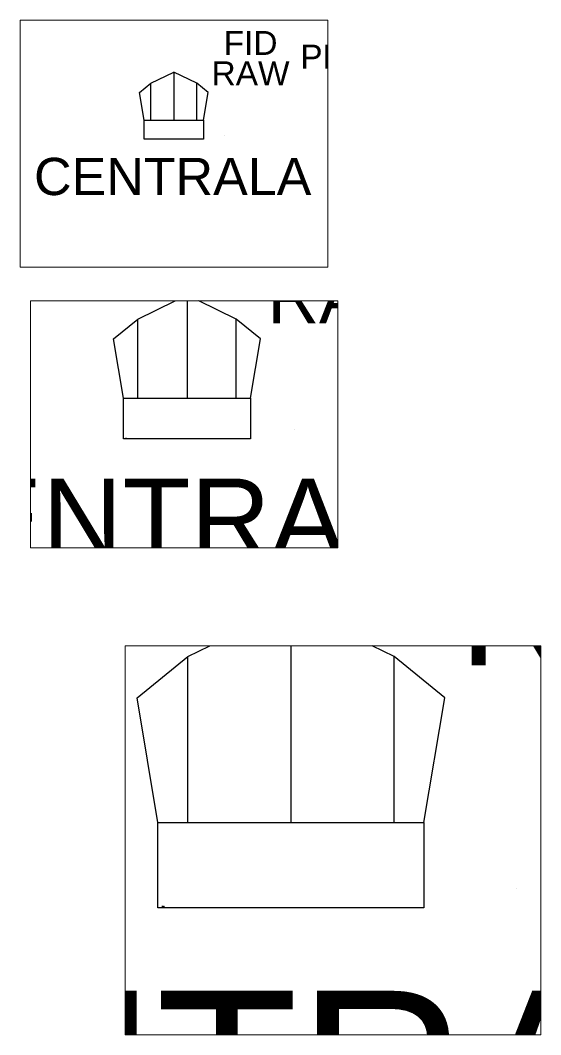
# Paper-space layout 'Layout1' of a CAD drawing. Header units: millimetres. Extents: x 0.7 to 23.4, y 7.1 to 51.3.
# The model-space entities are those that its viewports show. They can reach past a viewport. Long polylines and large blocks are cut down to what shows.
import ezdxf
from ezdxf.enums import TextEntityAlignment as Align

# ---------------------------------------------------------------- set-up
doc = ezdxf.new("R2010")
doc.units = ezdxf.units.MM
doc.header["$LTSCALE"] = 0.25
doc.styles.add('opis_czujki', font='arial.ttf')
doc.styles.add('opis_czujki_2', font='arial.ttf')
doc.styles.add('ROMANS', font='ROMANS.shx', dxfattribs={"width": 0.8})

msp = doc.modelspace()

# ---------------------------------------------------------------- linework, layer by layer
for p, q in [((-172.3, 279.6), (0.7, 363.5)), ((173.7, 279.6), (0.7, 363.5)), ((0.7, 363.5), (0.7, 1.1)), ((-257.6, 210), (-172.3, 279.6)), ((-172.3, 1.1), (-172.3, 279.6)), ((173.7, 1.1), (173.7, 279.6)), ((259, 210), (173.7, 279.6)), ((-222.5, 1.1), (-257.6, 210)), ((223.9, 1.1), (259, 210)), ((378.5, -109.7), (378.5, -109.7))]:
    msp.add_line(p, q)
msp.add_lwpolyline([(-222.5, 1.1), (223.9, 1.1), (223.9, -141.8), (-222.5, -141.8)], close=True)

# ---------------------------------------------------------------- texts
for tag, text, height, style, flags, p in [('FID', 'XX', 180, 'opis_czujki_2', 9, (576.8, 582.8)), ('RAW', 'XX', 180, 'opis_czujki_2', 9, (576.8, 354.9)), ('CENTRALA', 'xx', 280, 'opis_czujki', 8, (-9, -421.1))]:
    msp.add_attdef(tag, text=text, height=height, dxfattribs=dict(style=style, flags=flags)).set_placement(p, align=Align.MIDDLE_CENTER)
at = {"style": 'opis_czujki_2', "flags": 9}
msp.add_attdef('PLAN', (951, 389.9), 'xx', height=180, dxfattribs=at)
at = {"style": 'ROMANS', "width": 0.8, "flags": 13}
msp.add_attdef('TYP', (-216.1, -141), 'ON30', height=2, dxfattribs=at)

psp = doc.layouts.get("Layout1")

# ---------------------------------------------------------------- viewports
at = {"layer": '0', "color": 6}
psp.add_viewport(center=(7.441, 45.933), size=(13.419, 10.76441), view_center_point=(1.128, -174.851), view_height=1855.9322, dxfattribs=at)
for center, size, view_center_point, view_height, status in [((7.883, 33.694), (13.419, 10.76441), (-9.404, -90.589), 868.09732, 3), ((14.371, 15.557), (18.137, 16.95763), (71.044, -28.664), 652.21643, 4)]:
    psp.add_viewport(center=center, size=size, view_center_point=view_center_point, view_height=view_height, status=status, dxfattribs=at)

doc.saveas('drawing.dxf')
